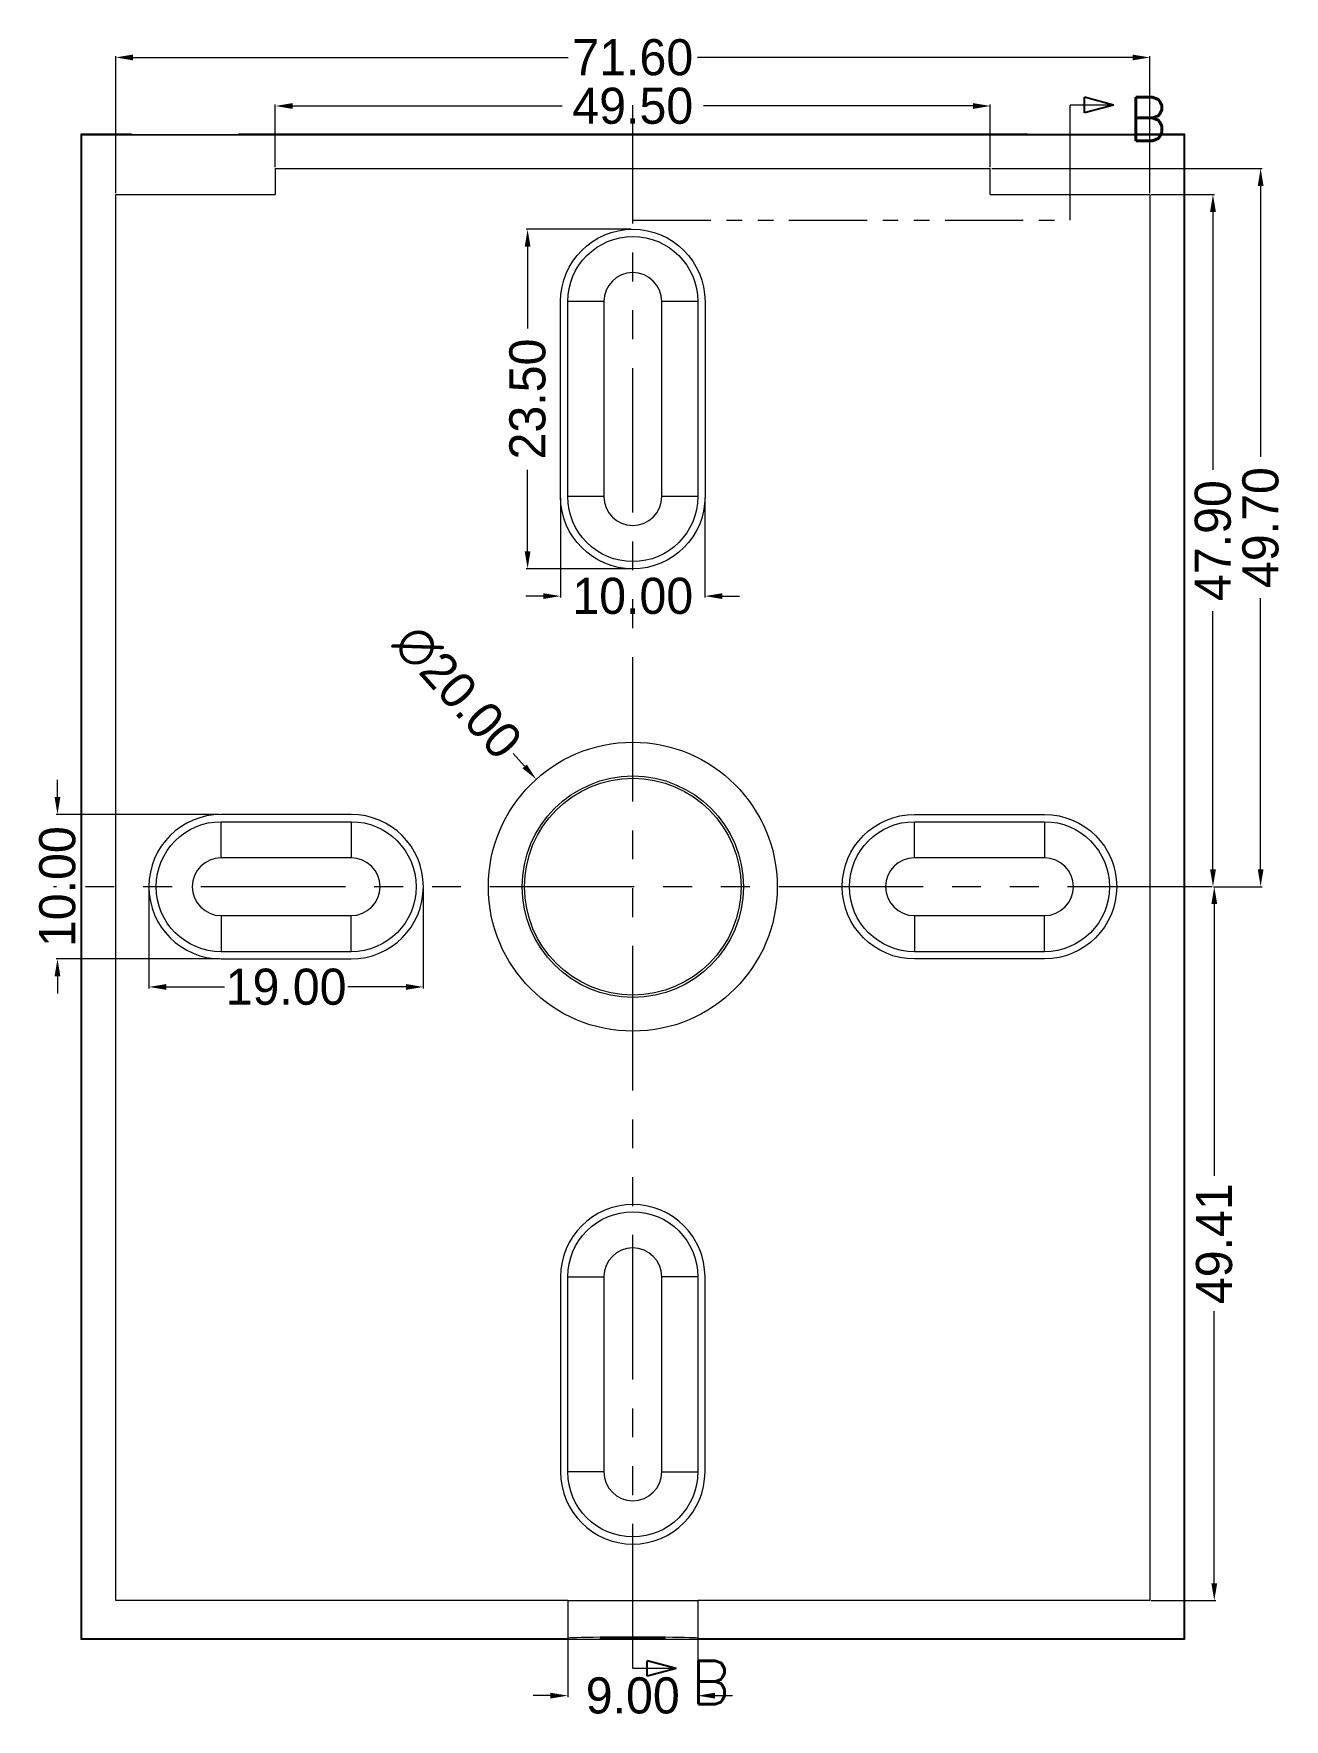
# Model space of a CAD drawing. Extents: x 149 to 398, y 243 to 376.
# Drawn here: x 311.6 to 398.2, y 252 to 368.7 of the extents above; entities that cross this region are included whole.
import ezdxf

# ---------------------------------------------------------------- set-up
doc = ezdxf.new("R2010")
doc.units = 0
doc.header["$MEASUREMENT"] = 0
doc.linetypes.add('PHANTOM', pattern=[2.5, 1.25, -0.25, 0.25, -0.25, 0.25, -0.25])
for name, color, linetype in [('10', 7, 'Continuous'), ('20', 7, 'Continuous'), ('TOP', 7, 'Continuous')]:
    doc.layers.add(name, color=color, linetype=linetype)
doc.styles.add('blockfont', font='simplex.shx', dxfattribs={"bigfont": 'bigfont'})
doc.dimstyles.new('2', dxfattribs={"dimtxt": 2.5, "dimasz": 1.2, "dimexe": 0.1, "dimexo": 0.1, "dimgap": 0.1, "dimtad": 0, "dimzin": 0, "dimdsep": 46, "dimtxsty": 'Standard', "dimcen": 0, "dimclrd": 4, "dimclre": 4, "dimclrt": 3, "dimadec": 1, "dimazin": 0, "dimtfac": 1, "dimtofl": 0, "dimtmove": 0, "dimatfit": 3, "dimfxl": 0, "dimtolj": 1, "dimtzin": 0, "dimlwd": 9, "dimlwe": 9, "dimarcsym": 0})

# ---------------------------------------------------------------- blocks, each defined once
blk = doc.blocks.new('ASSORTED_DRAFT3')
at = {"color": 13}
for p, q in [((556.26, 362.38, 556.26), (554.26, 362.92)), ((554.26, 361.85), (554.26, 362.92)), ((556.26, 362.38, 556.26), (554.26, 361.85))]:
    blk.add_line(p, q, dxfattribs=at)
blk = doc.blocks.new('ASSORTED_DRAFT4')
at = {"color": 13}
for p, q in [((525.99, 254.18, 525.99), (523.99, 254.71)), ((523.99, 253.64), (523.99, 254.71)), ((525.99, 254.18, 525.99), (523.99, 253.64))]:
    blk.add_line(p, q, dxfattribs=at)
blk = doc.blocks.new('*D110')
at = {"color": 4, "linetype": 'Continuous', "lineweight": 9}
for p, q in [((328.31, 359.43), (328.31, 363.76)), ((329.51, 363.66), (348.17, 363.66)), ((376.61, 363.66), (357.95, 363.66)), ((377.81, 359.43), (377.81, 363.76))]:
    blk.add_line(p, q, dxfattribs=at)
for points in [[(329.51, 363.86), (329.51, 363.46), (328.31, 363.66)], [(376.61, 363.86), (376.61, 363.46), (377.81, 363.66)]]:
    blk.add_solid(points, dxfattribs=at)
at = {"layer": 'Defpoints', "color": 0, "linetype": 'Continuous', "lineweight": 9}
for p in [(377.81, 363.66), (328.31, 359.33), (377.81, 359.33)]:
    blk.add_point(p, dxfattribs=at)
at = {"color": 3, "linetype": 'Continuous', "lineweight": 9, "insert": (353.06, 363.66), "char_height": 2.5, "attachment_point": 5}
blk.add_mtext('\\A1;49.50', dxfattribs=at)
blk = doc.blocks.new('*D112')
at = {"color": 4, "linetype": 'Continuous', "lineweight": 9}
for p, q in [((388.96, 357.53), (393.33, 357.53)), ((393.23, 356.33), (393.23, 338.47)), ((393.23, 310.83), (393.23, 328.69)), ((393.27, 309.63), (393.33, 309.63))]:
    blk.add_line(p, q, dxfattribs=at)
for points in [[(393.03, 356.33), (393.43, 356.33), (393.23, 357.53)], [(393.03, 310.83), (393.43, 310.83), (393.23, 309.63)]]:
    blk.add_solid(points, dxfattribs=at)
at = {"layer": 'Defpoints', "color": 0, "linetype": 'Continuous', "lineweight": 9}
for p in [(388.86, 357.53), (393.17, 309.63), (393.23, 309.63)]:
    blk.add_point(p, dxfattribs=at)
at = {"color": 3, "linetype": 'Continuous', "lineweight": 9, "insert": (393.23, 333.58), "char_height": 2.5, "attachment_point": 5, "rotation": 90}
blk.add_mtext('\\A1;47.90', dxfattribs=at)
blk = doc.blocks.new('*D113')
at = {"color": 4, "linetype": 'Continuous', "lineweight": 9}
for p, q in [((377.91, 359.33), (396.63, 359.33)), ((396.53, 358.13), (396.53, 339.37)), ((396.53, 310.83), (396.53, 329.59)), ((393.27, 309.63), (396.63, 309.63))]:
    blk.add_line(p, q, dxfattribs=at)
for points in [[(396.33, 358.13), (396.73, 358.13), (396.53, 359.33)], [(396.33, 310.83), (396.73, 310.83), (396.53, 309.63)]]:
    blk.add_solid(points, dxfattribs=at)
at = {"layer": 'Defpoints', "color": 0, "linetype": 'Continuous', "lineweight": 9}
for p in [(377.81, 359.33), (396.53, 359.33), (393.17, 309.63)]:
    blk.add_point(p, dxfattribs=at)
at = {"color": 3, "linetype": 'Continuous', "lineweight": 9, "insert": (396.53, 334.48), "char_height": 2.5, "attachment_point": 5, "rotation": 90}
blk.add_mtext('\\A1;49.70', dxfattribs=at)
blk = doc.blocks.new('*D114')
at = {"color": 4, "linetype": 'Continuous', "lineweight": 9}
for p, q in [((393.27, 309.63), (393.42, 309.63)), ((393.32, 308.43), (393.32, 289.61)), ((393.32, 261.42), (393.32, 280.24)), ((388.96, 260.22), (393.42, 260.22))]:
    blk.add_line(p, q, dxfattribs=at)
for points in [[(393.12, 308.43), (393.52, 308.43), (393.32, 309.63)], [(393.12, 261.42), (393.52, 261.42), (393.32, 260.22)]]:
    blk.add_solid(points, dxfattribs=at)
at = {"layer": 'Defpoints', "color": 0, "linetype": 'Continuous', "lineweight": 9}
for p in [(393.17, 309.63), (388.86, 260.22), (393.32, 260.22)]:
    blk.add_point(p, dxfattribs=at)
at = {"color": 3, "linetype": 'Continuous', "lineweight": 9, "insert": (393.32, 284.92), "char_height": 2.5, "attachment_point": 5, "rotation": 90}
blk.add_mtext('\\A1;49.41', dxfattribs=at)
blk = doc.blocks.new('*D115')
at = {"color": 4, "linetype": 'Continuous', "lineweight": 9}
for p, q in [((348.56, 257.51), (348.56, 253.54)), ((357.56, 257.51), (357.56, 253.54)), ((347.36, 253.64), (346.16, 253.64)), ((358.76, 253.64), (359.96, 253.64))]:
    blk.add_line(p, q, dxfattribs=at)
for points in [[(347.36, 253.84), (347.36, 253.44), (348.56, 253.64)], [(358.76, 253.84), (358.76, 253.44), (357.56, 253.64)]]:
    blk.add_solid(points, dxfattribs=at)
at = {"layer": 'Defpoints', "color": 0, "linetype": 'Continuous', "lineweight": 9}
for p in [(348.56, 257.61), (357.56, 257.61), (348.56, 253.64)]:
    blk.add_point(p, dxfattribs=at)
at = {"color": 3, "linetype": 'Continuous', "lineweight": 9, "insert": (353.06, 253.64), "char_height": 2.5, "attachment_point": 5}
blk.add_mtext('\\A1;9.00', dxfattribs=at)
blk = doc.blocks.new('*D117')
at = {"color": 4, "linetype": 'Continuous', "lineweight": 9}
blk.add_line((344.77, 318.85), (345.57, 317.96), dxfattribs=at)
blk.add_solid([(345.72, 318.09), (345.43, 317.82), (346.38, 317.06)], dxfattribs=at)
at = {"layer": 'Defpoints', "color": 0, "linetype": 'Continuous', "lineweight": 9}
for p in [(346.38, 317.06), (359.75, 302.19)]:
    blk.add_point(p, dxfattribs=at)
at = {"color": 3, "linetype": 'Continuous', "lineweight": 9, "insert": (340.94, 323.1), "char_height": 2.5, "attachment_point": 5, "rotation": 311.965}
blk.add_mtext('\\A1;∅20.00', dxfattribs=at)
blk = doc.blocks.new('*D118')
at = {"color": 4, "linetype": 'Continuous', "lineweight": 9}
for p, q in [((352.96, 355.13), (345.68, 355.13)), ((345.78, 353.93), (345.78, 348.27)), ((345.78, 332.83), (345.78, 338.49)), ((352.96, 331.63), (345.68, 331.63))]:
    blk.add_line(p, q, dxfattribs=at)
for points in [[(345.58, 353.93), (345.98, 353.93), (345.78, 355.13)], [(345.58, 332.83), (345.98, 332.83), (345.78, 331.63)]]:
    blk.add_solid(points, dxfattribs=at)
at = {"layer": 'Defpoints', "color": 0, "linetype": 'Continuous', "lineweight": 9}
for p in [(353.06, 355.13), (345.78, 331.63), (353.06, 331.63)]:
    blk.add_point(p, dxfattribs=at)
at = {"color": 3, "linetype": 'Continuous', "lineweight": 9, "insert": (345.78, 343.38), "char_height": 2.5, "attachment_point": 5, "rotation": 90}
blk.add_mtext('\\A1;23.50', dxfattribs=at)
blk = doc.blocks.new('*D119')
at = {"color": 4, "linetype": 'Continuous', "lineweight": 9}
for p, q in [((348.06, 336.53), (348.06, 329.64)), ((358.06, 336.53), (358.06, 329.64)), ((346.86, 329.74), (345.66, 329.74)), ((359.26, 329.74), (360.46, 329.74))]:
    blk.add_line(p, q, dxfattribs=at)
for points in [[(346.86, 329.94), (346.86, 329.54), (348.06, 329.74)], [(359.26, 329.94), (359.26, 329.54), (358.06, 329.74)]]:
    blk.add_solid(points, dxfattribs=at)
at = {"layer": 'Defpoints', "color": 0, "linetype": 'Continuous', "lineweight": 9}
for p in [(348.06, 336.63), (358.06, 336.63), (358.06, 329.74)]:
    blk.add_point(p, dxfattribs=at)
at = {"color": 3, "linetype": 'Continuous', "lineweight": 9, "insert": (353.06, 329.74), "char_height": 2.5, "attachment_point": 5}
blk.add_mtext('\\A1;10.00', dxfattribs=at)
blk = doc.blocks.new('*D120')
at = {"color": 4, "linetype": 'Continuous', "lineweight": 9}
for p, q in [((319.56, 309.53), (319.56, 302.59)), ((338.56, 309.53), (338.56, 302.59)), ((320.76, 302.69), (324.8, 302.69)), ((337.36, 302.69), (333.33, 302.69))]:
    blk.add_line(p, q, dxfattribs=at)
for points in [[(320.76, 302.89), (320.76, 302.49), (319.56, 302.69)], [(337.36, 302.89), (337.36, 302.49), (338.56, 302.69)]]:
    blk.add_solid(points, dxfattribs=at)
at = {"layer": 'Defpoints', "color": 0, "linetype": 'Continuous', "lineweight": 9}
for p in [(319.56, 309.63), (338.56, 309.63), (338.56, 302.69)]:
    blk.add_point(p, dxfattribs=at)
at = {"color": 3, "linetype": 'Continuous', "lineweight": 9, "insert": (329.06, 302.69), "char_height": 2.5, "attachment_point": 5}
blk.add_mtext('\\A1;19.00', dxfattribs=at)
blk = doc.blocks.new('*D121')
at = {"color": 4, "linetype": 'Continuous', "lineweight": 9}
for p, q in [((313.23, 315.83), (313.23, 317.03)), ((324.46, 314.63), (313.13, 314.63)), ((324.46, 304.63), (313.13, 304.63)), ((313.23, 303.43), (313.23, 302.23))]:
    blk.add_line(p, q, dxfattribs=at)
for points in [[(313.03, 315.83), (313.43, 315.83), (313.23, 314.63)], [(313.03, 303.43), (313.43, 303.43), (313.23, 304.63)]]:
    blk.add_solid(points, dxfattribs=at)
at = {"layer": 'Defpoints', "color": 0, "linetype": 'Continuous', "lineweight": 9}
for p in [(313.23, 314.63), (324.56, 314.63), (324.56, 304.63)]:
    blk.add_point(p, dxfattribs=at)
at = {"color": 3, "linetype": 'Continuous', "lineweight": 9, "insert": (313.23, 309.63), "char_height": 2.5, "attachment_point": 5, "rotation": 90}
blk.add_mtext('\\A1;10.00', dxfattribs=at)
blk = doc.blocks.new('*D172')
at = {"color": 4, "linetype": 'Continuous', "lineweight": 9}
for p, q in [((317.26, 357.63), (317.26, 367.12)), ((318.46, 367.02), (348.59, 367.02)), ((387.66, 367.02), (357.54, 367.02)), ((388.86, 357.63), (388.86, 367.12))]:
    blk.add_line(p, q, dxfattribs=at)
for points in [[(318.46, 367.22), (318.46, 366.82), (317.26, 367.02)], [(387.66, 367.22), (387.66, 366.82), (388.86, 367.02)]]:
    blk.add_solid(points, dxfattribs=at)
at = {"layer": 'Defpoints', "color": 0, "linetype": 'Continuous', "lineweight": 9}
for p in [(388.86, 367.02), (317.26, 357.53), (388.86, 357.53)]:
    blk.add_point(p, dxfattribs=at)
at = {"color": 3, "linetype": 'Continuous', "lineweight": 9, "insert": (353.06, 367.02), "char_height": 2.5, "attachment_point": 5}
blk.add_mtext('\\A1;71.60', dxfattribs=at)

msp = doc.modelspace()

# ---------------------------------------------------------------- linework, layer by layer
at = {"layer": '10', "color": 1, "linetype": 'PHANTOM', "lineweight": 9, "ltscale": 8}
for p, q in [((353.063, 255.524), (353.063, 363.728)), ((393.167, 309.628), (312.962, 309.628))]:
    msp.add_line(p, q, dxfattribs=at)
at = {"layer": '20', "color": 1, "linetype": 'Continuous', "lineweight": 9}
for p, q in [((386.338, 363.728), (383.338, 363.728)), ((383.338, 355.759), (383.338, 363.728)), ((356.063, 255.524), (353.063, 255.524))]:
    msp.add_line(p, q, dxfattribs=at)
at = {"layer": '20', "color": 7, "linetype": 'Continuous', "lineweight": 9}
for p, q in [((314.862, 361.728), (318.313, 361.728)), ((314.916, 361.674), (314.862, 361.728)), ((314.862, 257.524), (314.862, 361.728)), ((314.916, 361.674), (391.211, 361.674)), ((314.916, 257.578), (314.916, 361.674)), ((318.313, 361.728), (318.413, 361.695)), ((318.413, 361.695), (325.714, 361.695)), ((325.714, 361.695), (325.813, 361.728)), ((325.813, 361.728), (380.313, 361.728)), ((380.413, 361.695), (380.313, 361.728)), ((387.714, 361.695), (380.413, 361.695)), ((387.813, 361.728), (387.714, 361.695)), ((387.813, 361.728), (391.265, 361.728)), ((391.211, 361.674), (391.265, 361.728)), ((391.211, 361.674), (391.211, 257.578)), ((391.265, 361.728), (391.265, 257.524)), ((328.313, 359.33), (377.813, 359.33)), ((328.313, 359.33), (328.313, 357.528)), ((377.813, 357.528), (377.813, 359.33)), ((317.263, 357.528), (328.313, 357.528)), ((317.263, 260.216), (317.263, 357.528)), ((377.813, 357.528), (388.863, 357.528)), ((388.863, 357.528), (388.863, 260.216)), ((348.063, 336.628), (348.063, 350.128)), ((348.563, 336.628), (348.563, 350.128)), ((351.063, 350.128), (348.563, 350.128)), ((351.063, 350.128), (351.063, 336.628)), ((357.563, 350.128), (355.063, 350.128)), ((355.063, 336.628), (355.063, 350.128)), ((357.563, 350.128), (357.563, 336.628)), ((358.063, 350.128), (358.063, 336.628)), ((351.063, 336.628), (348.563, 336.628)), ((357.563, 336.628), (355.063, 336.628)), ((333.563, 314.628), (324.563, 314.628)), ((324.563, 311.628), (324.563, 314.128)), ((324.563, 314.128), (333.563, 314.128)), ((333.563, 314.128), (333.563, 311.628)), ((372.563, 314.628), (381.563, 314.628)), ((372.563, 314.128), (381.563, 314.128)), ((372.563, 311.628), (372.563, 314.128)), ((381.563, 314.128), (381.563, 311.628)), ((333.563, 311.628), (324.563, 311.628)), ((381.563, 311.628), (372.563, 311.628)), ((324.563, 307.628), (333.563, 307.628)), ((324.563, 307.628), (324.563, 305.128)), ((333.563, 305.128), (333.563, 307.628)), ((372.563, 307.628), (372.563, 305.128)), ((372.563, 307.628), (381.563, 307.628)), ((381.563, 305.128), (381.563, 307.628)), ((333.563, 305.128), (324.563, 305.128)), ((324.563, 304.628), (333.563, 304.628)), ((381.563, 305.128), (372.563, 305.128)), ((381.563, 304.628), (372.563, 304.628)), ((348.063, 282.628), (348.063, 269.128)), ((348.563, 282.628), (351.063, 282.628)), ((348.563, 269.128), (348.563, 282.628)), ((351.063, 282.628), (351.063, 269.128)), ((357.563, 282.628), (355.063, 282.628)), ((355.063, 269.128), (355.063, 282.628)), ((357.563, 282.628), (357.563, 269.128)), ((358.063, 269.128), (358.063, 282.628)), ((351.063, 269.128), (348.563, 269.128)), ((355.063, 269.128), (357.563, 269.128)), ((348.563, 260.216), (317.263, 260.216)), ((348.563, 260.216), (357.563, 260.216)), ((348.563, 260.216), (348.563, 257.613)), ((357.563, 260.216), (357.563, 257.613)), ((388.863, 260.216), (357.563, 260.216)), ((314.916, 257.578), (314.862, 257.524)), ((391.265, 257.524), (314.862, 257.524)), ((348.563, 257.578), (314.916, 257.578)), ((348.563, 257.578), (348.563, 257.613)), ((357.563, 257.613), (357.563, 257.578)), ((391.211, 257.578), (357.563, 257.578)), ((391.211, 257.578), (391.265, 257.524))]:
    msp.add_line(p, q, dxfattribs=at)
at = {"layer": '20', "color": 1, "linetype": 'PHANTOM', "lineweight": 9, "ltscale": 4.324987}
msp.add_line((353.063, 355.759), (383.338, 355.759), dxfattribs=at)
at = {"layer": '20', "color": 7, "linetype": 'Continuous', "lineweight": 9}
for radius in [10, 7.662, 7.5]:
    msp.add_circle((353.063, 309.628), radius, dxfattribs=at)
at = {"layer": '20', "color": 7, "linetype": 'Continuous', "lineweight": 9, "extrusion": (1.22461e-16, 0, -1)}
for centre, radius, start, end in [((-353.063, 350.128), 5, 0, 180), ((-353.063, 350.128), 4.5, 0, 180), ((-353.063, 336.628), 5, 180, 0), ((-353.063, 336.628), 4.5, 180, 0), ((-324.563, 309.628), 4.5, 270, 90), ((-333.563, 309.628), 4.5, 90, 270), ((-372.563, 309.628), 5, 270, 90), ((-372.563, 309.628), 4.5, 270, 90), ((-381.563, 309.628), 5, 90, 270), ((-381.563, 309.628), 4.5, 90, 270), ((-353.063, 282.628), 4.5, 0, 180), ((-353.063, 269.128), 4.5, 180, 0)]:
    msp.add_arc(centre, radius, start, end, dxfattribs=at)
at = {"layer": '20', "color": 7, "linetype": 'Continuous', "lineweight": 9}
for centre, radius, start, end in [((353.063, 350.128), 2, 0, 180), ((353.063, 336.628), 2, 180, 0), ((324.563, 309.628), 5, 90, 270), ((333.563, 309.628), 5, 270, 90), ((324.563, 309.628), 2, 90, 270), ((333.563, 309.628), 2, 270, 90), ((372.563, 309.628), 2, 90, 270), ((381.563, 309.628), 2, 270, 90), ((353.063, 282.628), 5, 0, 180), ((353.063, 282.628), 2, 0, 180), ((353.063, 269.128), 5, 180, 0), ((353.063, 269.128), 2, 180, 0)]:
    msp.add_arc(centre, radius, start, end, dxfattribs=at)
for major_axis, start_param, end_param in [((4.5, 0), 0, 3.1415927), ((2.25, 0), 4.712389, 10.9955743)]:
    msp.add_ellipse((353.063, 257.613), major_axis=major_axis, ratio=0.0174551, start_param=start_param, end_param=end_param, dxfattribs=at)

# ---------------------------------------------------------------- block references
at = {"layer": 'TOP', "color": 1, "linetype": 'Continuous', "lineweight": 9}
for name in ['ASSORTED_DRAFT3', 'ASSORTED_DRAFT4']:
    msp.add_blockref(name, (-169.925, 1.347), dxfattribs=at)

# ---------------------------------------------------------------- texts
at = {"layer": 'TOP', "color": 1, "linetype": 'Continuous', "lineweight": 9, "char_height": 3, "attachment_point": 7, "line_spacing_factor": 0.903614, "style": 'blockfont'}
for insert in [(387.368, 361.26), (357.093, 253.055)]:
    msp.add_mtext('\\W01.000;B', dxfattribs=dict(at, insert=insert))

# ---------------------------------------------------------------- dimensions: what is measured, and where the dimension line sits
at = {"linetype": 'Continuous', "lineweight": 9}
for base, p1, p2, picture, middle in [((388.863, 367.023), (317.263, 357.528), (388.863, 357.528), '*D172', (353.063, 367.023)), ((377.813, 363.656), (328.313, 359.33), (377.813, 359.33), '*D110', (353.063, 363.656)), ((358.063, 329.738), (348.063, 336.628), (358.063, 336.628), '*D119', (353.063, 329.738)), ((338.563, 302.687), (319.563, 309.628), (338.563, 309.628), '*D120', (329.063, 302.687)), ((348.563, 253.645), (357.563, 257.613), (348.563, 257.613), '*D115', (353.063, 253.645))]:
    dim = msp.add_linear_dim(base=base, p1=p1, p2=p2, dimstyle='2', dxfattribs=at)
    dim.commit()
    dim.dimension.update_dxf_attribs({"geometry": picture, "text_midpoint": middle})
for base, p1, p2, picture, middle in [((396.528, 359.33), (393.167, 309.628), (377.813, 359.33), '*D113', (396.528, 334.479)), ((393.233, 309.628), (388.863, 357.528), (393.167, 309.628), '*D112', (393.233, 333.578)), ((345.779, 331.628), (353.063, 355.128), (353.063, 331.628), '*D118', (345.779, 343.378)), ((313.226, 314.628), (324.563, 304.628), (324.563, 314.628), '*D121', (313.226, 309.628)), ((393.315, 260.216), (393.167, 309.628), (388.863, 260.216), '*D114', (393.315, 284.922))]:
    dim = msp.add_linear_dim(base=base, p1=p1, p2=p2, angle=90, dimstyle='2', dxfattribs=at)
    dim.commit()
    dim.dimension.update_dxf_attribs({"geometry": picture, "text_midpoint": middle})
dim = msp.add_diameter_dim_2p(p1=(359.75, 302.192), p2=(346.376, 317.063), dimstyle='2', dxfattribs=at)
dim.commit()
dim.dimension.update_dxf_attribs({"geometry": '*D117', "text_midpoint": (340.943, 323.104)})

doc.saveas('drawing.dxf')
